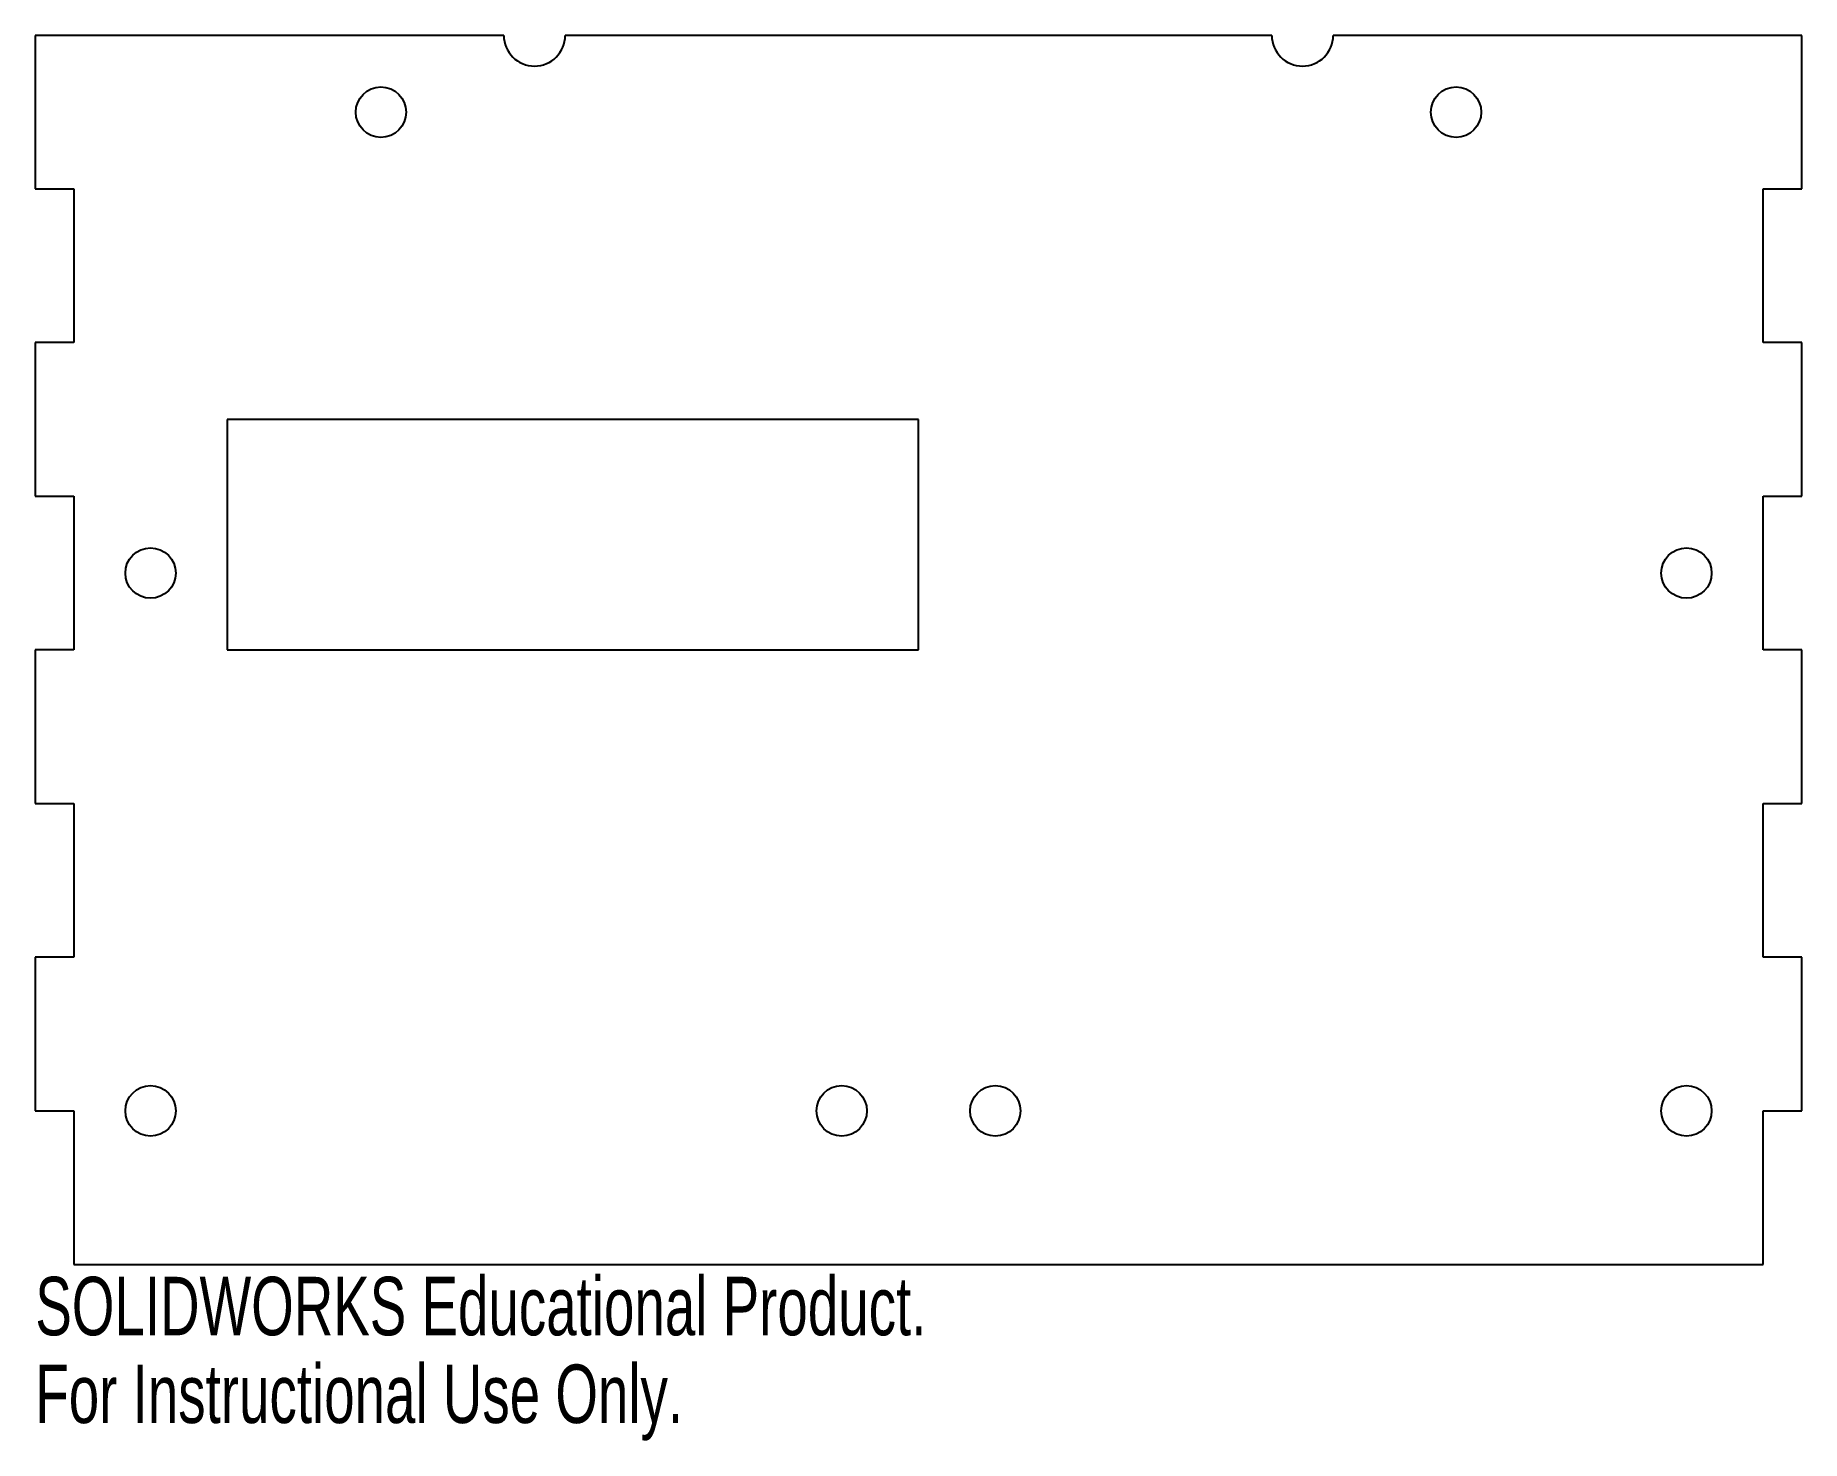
# Model space of a CAD drawing. Header units: inches. Extents: x 0 to 5.75, y -0.57 to 4.
import ezdxf

# ---------------------------------------------------------------- set-up
doc = ezdxf.new("R2010")
doc.units = ezdxf.units.IN
doc.header["$MEASUREMENT"] = 0
doc.styles.add('SLDTEXTSTYLE0', font='TXT', dxfattribs={"width": 0.7})

msp = doc.modelspace()

# ---------------------------------------------------------------- linework, layer by layer
at = {"color": 7, "linetype": 'Continuous', "lineweight": 25}
for p, q in [((0, 4), (0, 3.5)), ((1.525, 4), (0, 4)), ((4.025, 4), (1.725, 4)), ((5.75, 4), (4.225, 4)), ((5.75, 3.5), (5.75, 4)), ((0, 3.5), (0.125, 3.5)), ((0.125, 3.5), (0.125, 3)), ((5.625, 3.5), (5.75, 3.5)), ((5.625, 3), (5.625, 3.5)), ((0, 3), (0, 2.5)), ((0.125, 3), (0, 3)), ((5.75, 3), (5.625, 3)), ((5.75, 2.5), (5.75, 3)), ((2.875, 2.75), (0.625, 2.75)), ((0.625, 2.75), (0.625, 2)), ((2.875, 2), (2.875, 2.75)), ((0, 2.5), (0.125, 2.5)), ((0.125, 2.5), (0.125, 2)), ((5.625, 2.5), (5.75, 2.5)), ((5.625, 2), (5.625, 2.5)), ((0, 2), (0, 1.5)), ((0.125, 2), (0, 2)), ((0.625, 2), (2.875, 2)), ((5.75, 2), (5.625, 2)), ((5.75, 1.5), (5.75, 2)), ((0, 1.5), (0.125, 1.5)), ((0.125, 1.5), (0.125, 1)), ((5.625, 1.5), (5.75, 1.5)), ((5.625, 1), (5.625, 1.5)), ((0.125, 1), (0, 1)), ((0, 1), (0, 0.5)), ((5.75, 1), (5.625, 1)), ((5.75, 0.5), (5.75, 1)), ((0, 0.5), (0.125, 0.5)), ((0.125, 0.5), (0.125, 0)), ((5.625, 0.5), (5.75, 0.5)), ((5.625, 0), (5.625, 0.5)), ((0.125, 0), (5.625, 0))]:
    msp.add_line(p, q, dxfattribs=at)
for centre in [(1.125, 3.75), (4.625, 3.75), (0.375, 2.25), (5.375, 2.25), (0.375, 0.5), (2.625, 0.5), (3.125, 0.5), (5.375, 0.5)]:
    msp.add_circle(centre, 0.082, dxfattribs=at)
for centre in [(1.625, 4), (4.125, 4)]:
    msp.add_arc(centre, 0.1, 180, 0, dxfattribs=at)

# ---------------------------------------------------------------- texts
at = {"color": 7, "linetype": 'Continuous', "char_height": 0.1903, "attachment_point": 1, "style": 'SLDTEXTSTYLE0'}
for s, insert in [('SOLIDWORKS Educational Product.', (0, -0.0401)), ('For Instructional Use Only.', (0, -0.3256))]:
    msp.add_mtext(s, dxfattribs=dict(at, insert=insert))

doc.saveas('drawing.dxf')
